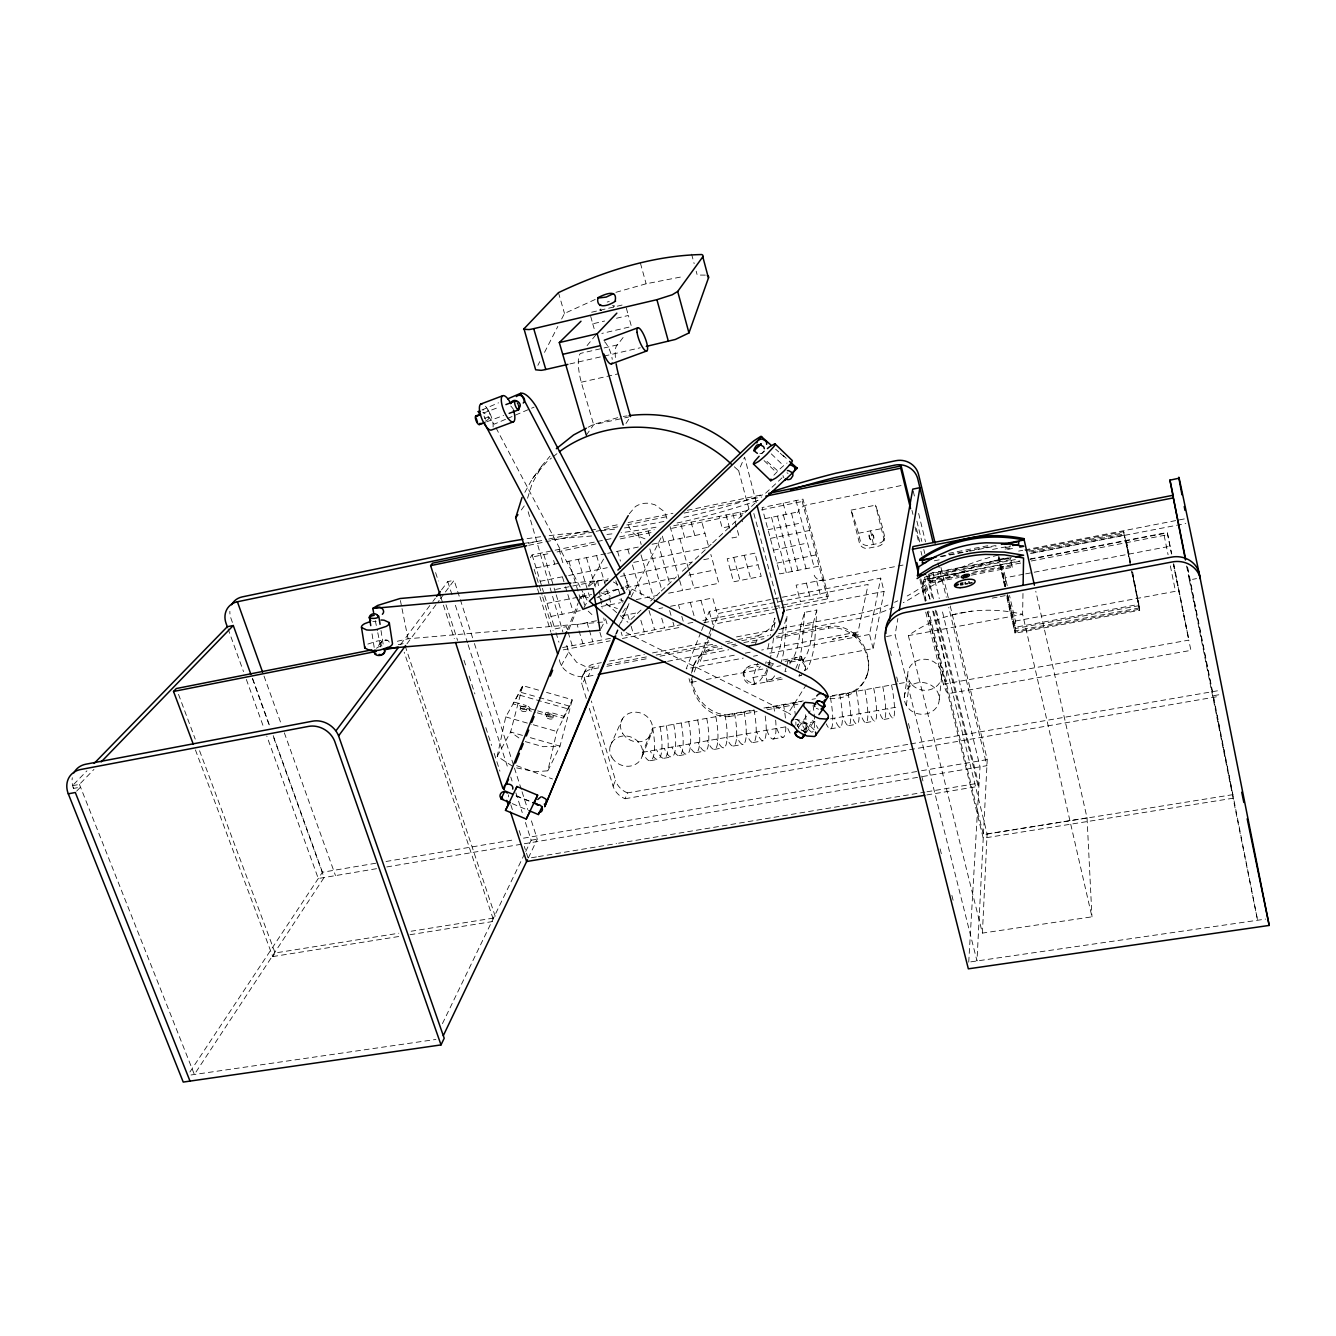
<?xml version="1.0" encoding="UTF-8"?>
<svg xmlns="http://www.w3.org/2000/svg" width="1336" height="1336" viewBox="0 0 1336 1336"><rect width="100%" height="100%" fill="white"/><g stroke="black" fill="none" stroke-linecap="round" stroke-linejoin="round"><path stroke-width="0.75" stroke-dasharray="5 3.75" d="M873.694 538.926C875.464 533.498 866.78 532.329 869.469 537.89C871.69 542.9 875.013 537.256 872.391 533.899M870.254 539.794L869.035 534.868M1022.975 593.468L1022.625 614.326L1091.963 916.83L982.411 933.096L908.346 635.635C940.845 611.888 983.78 604.79 1022.625 614.326L908.346 635.635M816.814 610.018L813.006 624.179L800.514 626.551L804.539 612.372L816.814 610.018L814.609 643.468A244.905 47.361 78 0 1 808.697 666.029L806.643 669.77M1132.694 572.159L1139.692 610.251L1015.093 633.214L1015.41 621.04L1009.498 595.455M804.539 612.372L802.051 645.822A244.488 48.847 78 0 1 795.822 668.418M971.389 575.148L1012.254 567.282L1010.567 558.197L930.925 573.612M1012.254 567.282L1010.567 558.197M743.985 671.924C743.05 677.703 748.394 683.798 754.372 682.496L753.003 677.519L757.545 663.341M1003.787 579.106L1003.837 577.887M774.429 627.352L774.863 618.067L770.755 630.976A228.957 49.198 78 0 1 770.221 635.402M982.411 933.096L987.104 833.898L932.361 609.483M1004.555 585.719L998.643 558.264L1005.073 586.504M950.213 605.909L987.237 759.583L976.983 960.951L895.103 634.917L897.859 618.568M968.734 962.154L980.039 766.831L941.73 608.732M926.867 794.937L978.169 786.403L978.353 783.213L936.068 609.4M794.603 659.55C800.765 658.164 806.259 664.643 804.94 670.538C807.629 664.343 802.051 656.193 795.104 657.746L794.603 659.55L784.533 661.42M829.89 698.411C852.986 700.348 874.629 680.041 867.081 656.527C862.805 639.744 846.423 625.281 828.437 628.187L773.661 638.558M867.415 674.112C874.028 650.866 854.071 622.559 828.871 626.434L776.233 636.404M939.241 699.53L941.797 675.866M773.527 638.057L771.69 651.517A243.503 52.438 78 0 1 770.304 658.264M508.599 796.891L508.548 794.87M930.524 583.014L928.887 574.012L930.524 583.014L959.131 577.503M906.309 705.391L909.699 681.661M904.272 697.325L907.728 673.778M783.046 660.001L801.583 656.661L802.903 661.621L873.126 648.578L884.065 591.414L880.725 578.121L772.525 599.129M873.126 648.578L869.519 634.466L880.725 578.121M883.864 540.93L884.449 538.041M846.072 695.505L846.456 693.635C857.161 691.547 865.277 682.696 867.765 672.275M512.272 766.079L497.226 756.276L505.726 716.914L522.309 687.572M855.625 634.767L855.825 633.798M538.592 690.144L522.727 685.635L513.091 703.872L525.683 707.462A5.093 2.405 12.1 0 1 529.473 710.652L535.318 712.305M497.226 756.276L510.602 732.011L522.727 685.635M520.138 709.416L520.572 707.445M525.683 707.462L526.117 705.491L513.525 701.918M526.635 710.435L527.069 708.464M529.473 710.652L529.908 708.698A5.093 2.405 12.1 0 0 526.117 705.491M537.272 712.856L545.071 715.061L545.505 713.09A5.21 2.455 12.5 0 1 551.317 712.673L563.942 716.263L572.292 699.713L546.524 692.399M546.424 716.814L546.858 714.86M545.071 715.061A5.21 2.472 12.5 0 1 550.883 714.643L551.317 712.673M552.904 717.983L553.355 716.029M516.665 767.883L535.051 771.74L547.843 770.805L556.811 731.493L571.858 701.65M563.942 716.263L563.508 718.234L550.883 714.643M547.843 770.805L560.001 746.139L572.292 699.713M805.575 732.612L806.977 726.884A4.258 3.824 15.5 0 0 806.109 723.845L803.036 722.141A5.01 4.509 15.5 0 0 799.529 722.809L797.675 725.431A4.258 3.824 15.5 0 0 797.659 726.483M828.437 628.187L828.871 626.434M787.372 606.627L827.602 598.862L828.287 596.223L802.986 499.13L762.088 507.563L779.823 573.895L820.387 565.913M691.614 673.16C693.284 658.147 706.226 646.357 721.574 646.758M692.315 671.357L694.303 663.858M801.617 675.114L799.028 676.016L799.512 674.179M802.903 661.621L803.437 659.65A209.301 40.297 78.2 0 0 813.006 624.196M798.176 669.169L801.583 656.661M584.617 593.301L583.698 596.574A19.923 18.136 28.1 0 0 584.667 605.041M789.877 664.042L790.428 662.071A208.95 41.566 78.1 0 0 800.531 626.567M785.969 668.033L784.95 671.607L788.724 670.906M786.486 666.246L788.541 659.082L789.426 662.389M758.948 664.476C750.966 663.558 740.845 668.585 743.718 677.886C744.97 682.095 749.329 685.268 753.788 684.333L785.785 678.438M767.766 669.72L766.112 675.081L766.931 681.911L772.676 678.521L776.717 673.06M776.867 657.446A229.341 47.829 78 0 0 783.13 628.638L787.054 615.729L784.149 649.179A243.904 50.968 78 0 1 781.293 661.955M768.317 667.916L769.97 662.539L771.323 667.482M765.645 663.357L766.163 661.737M527.553 498.245L532.095 483.715L542.366 465.178L549.998 456.194M754.372 682.496L753.788 684.333L759.716 680.909L764.693 674.179A243.503 52.438 78 0 0 766.797 669.62M744.553 670.054L743.935 671.858L748.911 666.347M827.602 598.862L802.201 501.484L802.986 499.13M755.257 644.77L758.264 635.669A36.673 23.347 -45.4 0 0 768.718 629.39L777.719 620.605M691.43 681.26C693.134 699.897 709.232 717.85 728.821 716.664L729.456 714.777L754.088 710.318M806.977 726.884L805.124 729.506A5.01 4.509 15.5 0 1 801.633 730.157M804.74 670.605L805.408 668.718M693.601 665.662L697.275 659.182L702.419 654.139L708.748 650.832L709.433 649.062M708.381 640.395L700.131 661.621L737.038 654.69M709.132 638.458L718.885 613.358L868.149 584.433L858.029 631.928L761.654 650.048M696.223 681.427L690.144 682.546L708.33 636.003M709.082 634.049L711.353 628.237M567.433 629.824L578.171 602.92M578.939 601L581.244 595.238L588.859 598.044M568.835 629.673L578.121 606.494M581.21 598.762L583.515 592.967M700.799 632.462L686.203 668.835L743.233 658.13M701.567 630.559L703.872 624.814M704.64 622.893L709.249 611.42L770.488 599.53M642.148 756.159L652.102 731.928M589.326 708.381L613.09 786.169A19.255 16.95 22.9 0 0 625.098 798.728L627.486 792.899L908.68 744.252M615.579 634.366L617.933 628.621M618.718 626.701L629.173 603.137L621.257 622.409M616.497 633.965L618.084 630.108M652.653 728.12A30.01 8.099 79.9 0 1 652.937 757.813A30.01 8.099 79.9 0 1 642.7 752.285L652.603 728.12L753.955 709.8A30.411 6.697 79.7 0 1 755.274 739.71A30.411 6.697 79.7 0 1 746.54 733.815M613.09 786.169L615.562 780.408L591.347 701.016M748.962 508.983L738.641 470.706L744.62 457.146L756.56 503.555M610.201 746.156L622.509 718.718M389.277 642.132C386.555 636.771 377.537 641.848 382.33 646.474M528.355 857.912L537.306 839.192L530.308 817.448M442.433 1023.627L524.814 853.337M525.716 851.466L531.16 840.227L525.415 822.458M631.11 597.008L661.971 536.003M559.4 659.767C560.836 669.82 571.207 675.615 580.509 676.667A26.419 23.747 27.7 0 0 588.141 676.333L592.85 667.098L598.979 665.929M586.27 698.411L582.012 684.45L584.7 679.189A14.078 12.608 26.3 0 1 593.134 664.209L601.334 662.656M627.82 597.275L631.961 589.159L652.436 599.313M537.874 365.346L539.777 361.639M544.52 352.37L557.83 326.418M561.638 319.003L564.493 313.442L595.388 299.381M582.913 675.097L585.619 669.887M626.551 589.76L629.056 584.901L623.311 573.862M600.933 628.621L604.44 621.908L603.788 617.984M561.22 665.695L568.668 652.068L565.779 642.031M524.848 492.349L532.429 478.622L542.366 465.178M583.915 607.696L587.573 601.15L581.728 590.078M594.938 585.485L597.626 580.676L572.927 582.897M588.157 586.237L605.625 555.459M628.855 594.553L631.961 589.159M626.166 632.596L788.407 713.023L806.226 684.834M629.239 513.826L635.385 506.595A21.209 19.656 28.2 0 1 649.964 503.421L654.957 504.791L663.107 510.703A17.986 16.683 28.3 0 1 667.031 519.42M801.767 730.191L805.474 732.028L813.023 720.221M622.693 612.422L625.499 608.097M625.983 423.495L629.373 418.318M195.423 749.93L272.761 956.576L275.132 952.969L398.813 933.213M189.912 1072.006L322.427 872.258L375.783 863.223M551.067 551.016L532.112 554.924L530.492 557.379L548.896 553.588M763.925 451.067L762.322 452.871A5.294 5.027 22.3 0 1 759.917 453.706M586.304 435.169L593.652 424.748L622.743 418.318M798.51 727.369L810.15 710.936M806.076 732.696L815.444 719.553M521.324 509.968L525.85 503.705M406.912 643.869L439.193 600.365M440.446 598.695L444.17 593.685M445.406 591.998L454.106 580.292L473.796 641.564M400.6 644.536L431.628 603.12M432.864 601.467L435.352 598.161M441.548 589.877L447.76 581.594L454.106 580.292M615.395 357.497A24.482 5.995 77.2 0 1 617.482 344.855L624.463 335.703M381.562 641.547L376.318 648.327L379.023 646.641L381.344 646.808M485.402 421.124C492.6 418.636 490.562 406.879 482.914 410.085M587.088 345.606L595.906 334.818M532.429 478.622L546.641 461.905L551.434 458.081M773.895 475.182L778.821 470.038A15.498 2.321 -43.3 0 1 787.038 462.991M76.62 791.163L80.527 787.121L73.53 788.424L72.445 785.702L86.923 770.839M72.445 785.702L79.442 784.399L93.954 769.402M604.373 582.964L607.379 580.091M630.976 619.453L643.084 608.114M650.649 601.016L659.717 592.499M661.236 591.08L676.367 576.901M682.412 571.223L711.153 544.27M712.673 542.85L730.825 525.833M732.345 524.413L758.063 500.299M765.628 493.201L783.781 476.184M589.159 586.17L591.798 583.832A23.497 21.376 27.9 0 1 607.88 580.475M553.037 456.812L557.813 452.987M488.876 417.183L484.35 418.251M588.107 427.269L593.551 424.38L621.34 416.665M367.834 644.086L377.153 641.046A14.93 5.194 -10.1 0 1 387.306 640.595M799.028 676.016L801.8 674.78M481.929 409.968L498.512 402.837M505.526 419.337L494.103 424.213A29.776 10.438 65.4 0 0 482.78 412.323M507.43 418.519L534.099 407.129M596.992 597.459L623.411 587.122M625.298 586.387L629.056 584.901M483.482 413.041L498.445 407.396M486.738 421.792L503.572 415.479M615.929 292.317L646.123 283.783L682.228 276.736M376.184 621.474L372.777 621.624M397.326 641.28L408.081 638.775L604.44 621.908M607.195 302.036L609.249 301.502M591.648 312.223L625.298 304.291M590.696 316.398L592.75 323.813L604.624 321.024M616.48 318.252L628.354 315.48L631.46 326.552L601.835 333.432M617.482 344.855L580.776 353.322A24.365 6.396 77.1 0 0 581.277 382.213L593.652 424.748M569.921 363.926L602.068 356.545M604.072 356.094L640.245 347.777M581.277 382.213L618.317 373.813M624.68 417.884L628.555 417.032M773.477 550.165L807.579 542.984M776.951 563.124L817.432 554.607M528.304 543.301L546.641 539.494M548.678 539.059L595.539 529.34M603.688 527.653L619.987 524.263M628.137 522.576L672.96 513.274M687.222 510.302L762.605 494.654M528.722 545.305L594.119 531.745M596.157 531.31L602.302 530.041M604.34 529.624L618.651 526.651M626.818 524.965L667.699 516.481M684.049 513.091L761.72 496.992M555.075 550.198L595.472 541.882M597.493 541.464L611.654 538.542M619.737 536.872L654.222 529.774M673.695 525.766L747.976 510.469M557.062 551.918L595.906 543.919M620.438 538.876L653.154 532.145M671.54 528.371L743.1 513.642M761.47 509.868L802.201 501.484M948.209 574.781L945.454 575.616L965.527 572.042M933.68 577.954L935.3 577.57L931.86 578.237L933.797 577.703M901.048 485.569L807.328 504.791A13.911 13.059 16 0 0 797.659 512.774M765.044 518.652L799.045 511.705M729.122 526.501L722.191 527.92L719.035 516.431M536.12 567.917L558.298 563.391M605.793 553.688L562.707 562.489L559.099 549.363M607.646 553.321L638.691 546.975M652.051 544.253L705.007 533.448M851.082 510.135L875.548 505.158L879.94 518.435A80.344 11.723 78.8 0 1 882.478 527.536L884.365 535.369A7.148 6.68 10.4 0 1 878.787 543.351L868.016 545.489A7.164 6.697 11.2 0 1 860.117 540.195L858.213 532.396A80.093 12.659 78.8 0 0 855.608 523.345L851.082 510.135L859.432 543.084A7.198 6.73 11.3 0 0 867.365 548.395L878.169 546.257A7.181 6.713 10.5 0 0 883.781 538.241L875.548 505.158M768 529.707L802.068 522.793M540.212 581.277L566.631 575.933M568.652 575.532L607.245 567.716M633.665 562.372L708.815 547.159L701.283 520.088M770.338 538.408L811.069 530.158M555.642 589.443L608.381 578.839M620.555 576.4L691.564 562.139M703.738 559.684L711.837 558.064M858.447 533.264L882.712 528.405M547.009 603.404L591.581 594.537M603.738 592.115L623.979 588.074M626.016 587.673L676.651 577.57M688.808 575.148L715.144 569.904M730.391 570.272L758.063 564.777M398.245 644.653L404.357 643.451L495.689 917.732L411.171 931.225M551.016 616.43L580.241 610.652M601.217 606.511L620.438 602.72M636.203 599.597L657.112 595.472M668.601 593.201L718.851 583.281L710.835 554.423M596.457 620.772L577.119 624.563L582.913 643.635M622.159 615.746L638.591 612.523M658.932 608.548L662.773 607.796M670.522 606.277L712.773 597.994L718.217 617.499M948.543 553.371L989.275 545.405M940.227 556.344L995.303 545.589M823.978 579.707L796.122 585.151L800.481 601.601M941.045 556.745L967.615 551.551M969.669 551.15L996.238 545.956M903.019 565.061L824.162 580.459A8.651 8.033 14.8 0 1 813.758 574.196M934.282 560.803L942.314 559.233M992.548 549.43L1010.617 545.906M1010.116 546.708L1004.021 547.894L1003.971 549.296L1012.103 547.71M1007.611 549.447L1015.694 547.877M1018.65 551.1L1022.741 550.315M1024.779 549.914L1184.447 518.902M1025.397 550.733L1123.693 531.644L1130.039 561.955M1028.987 551.2L1123.827 532.813L1123.693 531.644M1030.991 552.002L1123.977 533.982L1124.11 535.151L1030.975 553.188M998.593 559.467L1006.693 557.897M1008.112 557.914L997.925 559.884A275.233 241.95 3.4 0 0 915.544 595.555A169.689 161.088 15.9 0 1 903.27 602.67M1030.507 553.572L1185.8 523.512M929.722 573.411L1011.369 557.613M928.687 575.465L1010.517 559.634M925.247 576.985L1015.377 559.567M562.623 647.559L611.287 638.157M682.028 624.496L622.292 636.036L621.156 632.195M687.94 623.344L695.789 621.825M702.886 620.455L772.392 607.028M774.396 606.644L828.287 596.223M964.742 571.574L923.978 579.457L922.608 584.717L923.56 598.561M966.796 571.19L1019.986 560.92M1030.223 558.949L1167.297 532.48L1171.405 553.789M1019.819 561.32L923.51 579.908L926.299 591.33A24.382 3.073 79 0 1 928.453 594.303L930.357 599.964M1030.056 559.35L1167.347 532.847L1171.755 554.022M563.258 649.864L610.135 640.812M622.376 638.458L681.477 627.052M703.905 622.726L785.351 607.012M958.814 574.964L922.825 581.895L925.531 593.017A24.382 3.073 79 0 0 925.664 600.565M972.825 572.259L1021.071 562.957M1031.208 561.003L1167.647 534.717M930.708 581.544L959.265 576.033M971.506 573.678L1012.304 565.829M774.012 612.589L712.873 624.363L709.249 611.42M786.236 610.235L884.065 591.414M1023.643 574.246L1005.423 577.736A24.616 2.154 78.9 0 0 1005.958 585.285M1025.664 573.862L1169.985 546.257M609.517 661.086L644.336 654.456M652.536 652.903L711.921 641.597M736.503 636.921L773.377 629.907M781.56 628.337L857.345 613.925A168.62 160.22 15.8 0 0 888.006 605.041M779.005 629.406L783.13 628.621M607.145 664.376L647.993 656.627M656.16 655.074L715.378 643.818M725.598 641.881L729.673 641.096M737.839 639.543L758.264 635.669M598.662 667.85L590.479 669.403A14.162 12.675 26.3 0 0 582.012 684.45M606.845 666.297L649.764 658.147M659.984 656.21L719.269 644.971M727.452 643.418L733.581 642.249M741.764 640.695L768.334 635.652M778.554 633.715L856.242 618.985A169.689 161.088 15.9 0 0 896.89 605.843M731.694 644.837L735.752 644.086M743.851 642.549L764.092 638.708M708.748 650.832L722.96 648.144M733.097 646.223L737.155 645.455M751.35 642.766L755.408 641.998M992.197 598.11L998.259 596.958M1000.297 596.574L1006.359 595.422L1015.093 633.214M588.141 676.333L594.253 675.181M667.616 661.337L728.755 649.78M745.254 653.137L753.454 651.601M952.518 614.727L971.873 611.086M753.42 656.226L757.495 655.458M769.72 653.17L869.519 634.466M886.469 636.537L895.103 634.917M1186.602 565.963L1189.341 579.958L1196.522 578.605M766.981 662.99L771.006 662.239M748.327 668.15L758.38 666.28M768.434 664.409L774.479 663.291M790.428 662.071L803.437 659.65M1015.41 621.04L1175.496 591.297L1170.069 564.527M706.326 679.54L766.998 668.284M776.884 666.447L780.591 665.762M1139.107 605.642L1015.21 628.555L1007.327 594.436M753.003 677.519L766.112 675.081M1139.391 607.947L1015.16 630.876L1007.361 596.591M767.482 680.091L784.416 676.968M763.908 708.013L803.504 700.849M812.021 699.312L815.428 698.695M897.408 683.882L830.107 696.039A30.711 5.611 79.5 0 1 832.462 724.646A30.711 5.611 79.5 0 1 826.249 723.878M899.362 683.531L909.131 681.761M766.396 708.097L801.299 701.784M830.04 696.59L846.456 693.635M728.821 716.664L757.128 711.554M767.231 709.733L799.579 703.888M943.383 684.199L1188.723 640.128L1190.96 650.365L948.309 693.651L946.189 691.397L943.383 684.199L925.38 610.736M642.649 752.285L787.038 726.6A30.561 6.146 79.6 0 0 791.914 735.05M830.541 718.868L897.024 707.045M650.248 760.718L657.796 759.382M664.075 758.264L671.641 756.928M679.239 755.591L686.838 754.255M695.989 752.636L705.174 751.016M714.426 749.379L723.711 747.742M733.38 746.039L743.066 744.319M753.137 742.532L763.24 740.762M773.143 739.008L783.08 737.255M830.491 728.871L840.227 727.151M848.644 725.665L857.077 724.179M865.928 722.609L874.796 721.056M884.014 719.419L892.916 717.85M910.735 743.885L1218.616 690.612M1187.671 567.533L1213.355 695.722L1221.522 694.303M625.098 798.728L1219.785 696.24M386.037 861.486L515.295 839.576M523.512 838.173L919.519 771.056M921.573 770.705L987.237 759.583M531.16 840.227L537.306 839.192M376.552 868.684L318.285 878.52L266.799 736.036M386.805 866.947L522.293 844.085M524.347 843.734L920.521 776.884M922.558 776.533L986.92 765.678L948.76 607.396M536.387 856.927L528.154 858.297L524.313 846.406M538.441 856.576L616.547 843.55M618.618 843.216L924.913 792.131M926.967 791.78L978.353 783.213M987.104 833.898L1087.036 817.866L1035.784 591.23M1232.844 794.653L983.413 834.666L928.72 611.053M272.761 956.576L399.748 936.352M409.985 934.716L493.953 921.339L404.207 652.235M190.998 1074.979L435.937 1039.441M970.788 961.853L1265.776 919.068M623.277 416.414L627.152 415.913M612.472 305.643L614.259 305.76A6.847 1.202 -15.9 0 1 613.308 307.013M601.668 310.369L599.914 310.236A6.847 1.202 -15.9 0 1 600.883 308.967M729.456 714.777C709.9 715.962 693.835 698.043 692.131 679.439M794.903 719.336L800.347 720.288A14.429 6.029 31.9 0 1 809.649 725.381L814.192 729.907M705.358 275.116L697.208 275.049L696.19 271.241M645.004 538.859L635.585 535.051L631.945 531.644A17.986 16.667 28.5 0 1 627.987 522.977M818.534 709.232L816.279 708.314M801.116 729.74L804.222 731.443M529.908 708.698L535.753 710.335M537.707 710.886L545.505 713.09M521.24 692.449L537.089 696.941M539.059 697.509L570.739 706.51M519.704 695.171L569.336 709.282M505.726 716.914L531.277 724.212M533.231 724.763L556.811 731.493M522.46 735.401L510.602 732.011L521.157 739.559M530.359 737.672L560.001 746.139L543.034 746.69L525.265 741.597M600.916 592.733L610.335 596.207M619.754 599.664L623.528 601.066M605.993 604.356L617.416 608.581M516.631 765.628L552.503 778.988M516.214 796.156L531.394 801.817M516.08 795.621L530.993 801.85M512.239 803.621L527.152 809.866M613.408 581.995L618.384 584.75M786.954 472.794L788.04 473.412M513.124 408.799L510.803 406.027M598.511 596.992L604.707 602.319M606.26 603.655L618.651 614.309M620.205 615.629L627.953 622.292M766.981 461.388L777.669 470.806M783.163 455.609L786.253 458.331M775.598 449.13L778.688 451.869M780.241 453.238L786.436 458.699M734.282 466.765L738.641 470.706M588.241 611.17L592.282 614.911M764.058 460.603L775.832 471.925M771.306 453.889L783.08 465.229M484.016 416.08L485.536 419.287M496.04 427.904L580.759 588.241M568.668 652.068L576.618 662.272L585.585 666.631A27.939 23.881 75.2 0 0 592.85 667.098M79.442 784.399L194.371 1074.478L324.08 877.535L273.412 736.871M178.523 694.369L195.223 739.092M199.582 750.765L275.132 952.969M232.397 622.376L230.994 618.468A19.873 17.117 39.2 0 1 229.875 611.354M252.805 678.989L269.672 725.849M273.195 735.602L322.427 872.258M252.287 678.254L269.889 727.101M228.005 628.688L243.519 671.624M246.342 679.439L263.977 728.22M264.027 676.1L281.545 724.997M284.334 732.829L335.486 875.614M440.847 597.192L442.767 603.12M443.402 605.091L454.29 638.625M447.76 581.594L452.854 597.392M455.392 605.291L467.483 642.8M468.134 644.77L508.231 769.152M510.786 777.051L512.055 781.009M515.88 792.849L522.242 812.589M435.603 572.626L438.325 580.993M446.024 604.774L457.58 640.428M463.993 660.235L466.565 668.15M469.12 676.066L474.898 693.902M480.676 711.721L483.248 719.653M485.803 727.569L491.581 745.404M494.153 753.32L499.931 771.156M510.836 804.823L512.757 810.768M519.17 830.575L521.741 838.49M474.43 643.534L513.809 766.079M514.443 768.05L521.424 789.793M522.059 791.764L527.77 809.549M555.592 592.85L543.218 552.636M556.193 594.804L562.189 614.226M537.54 588.792L539.36 594.704M539.961 596.674L550.9 632.162M562.489 577.018L564.877 584.801M565.462 586.738L567.266 592.583M567.867 594.52L573.227 612.038M532.112 554.924L541.848 586.587M542.383 588.358L543.468 591.881M544.654 595.722L554.857 628.922L566.431 626.651L567.583 630.458M556.026 632.73L558.949 642.232M534.149 569.286L542.082 595.088M542.7 597.058L553.071 630.792M568.885 561.237L580.175 598.261M584.7 679.189L588.324 691.096M568.167 632.379L572.242 645.705M578.221 559.333L589.477 596.407M586.454 557.646L595.322 586.972M587.055 622.609L588.792 628.354M589.376 630.258L592.833 641.731M596.574 555.576L611.27 604.523M599.897 632.262L602.202 639.911M615.846 580.776L620.522 596.474M621.106 598.428L622.275 602.352M605.575 618.985L607.863 626.651M617.549 551.3L620.455 561.12M623.962 572.91L630.375 594.52M627.803 549.196L629.557 555.108M632.446 564.944L642.315 598.394M627.736 614.644L630.575 624.263M631.126 626.2L633.398 633.882M641.013 554.857L653.137 596.257M640.846 620.238L644.219 631.794M657.98 543.034L669.436 582.58M649.83 548.896L661.904 590.345M558.448 292.651L564.493 313.442M649.012 610.485L654.623 629.79M668.284 540.93L679.122 578.571M679.69 580.542L682.546 590.445M637.923 533.131L641.196 544.47M661.721 618.217L664.51 627.87M528.154 511.721L549.564 585.903M550.148 587.907L562.874 632.011M592.75 323.813L594.854 331.144M648.244 531.01L649.88 536.688M669.637 610.535L672.425 620.221M672.977 622.159L674.095 626.016M689.025 678.638L690.144 682.546M679.84 538.575L688.908 570.322M689.476 572.309L694.019 588.174M662.339 536.137L663.959 541.815M678.488 604.707L679.59 608.598M681.811 616.347L684.015 624.112M670.071 526.518L673.828 539.811M690.278 602.402L695.238 619.887M680.942 524.28L684.683 537.59M700.949 600.315L706.443 619.77M691.096 522.176L694.837 535.519M553.655 560.385L554.69 564.126M640.445 263.242L646.123 283.783M733.715 557.413L740.06 580.509M796.005 500.566L814.158 567.132M744.302 555.292L750.615 578.438M732.829 513.592L739.092 536.571L732.145 537.974L731.143 534.149M626.317 308.031L628.354 315.48M739.927 512.122L742.532 521.725M753.838 513.475L779.322 608.181M771.54 517.333L786.269 572.626M691.614 254.157L694.152 263.643M777.452 516.114L792.131 571.474M791.48 513.241L806.076 568.735M806.41 583.147L810.752 599.614M783.197 503.204L786.136 514.343M783.347 514.911L797.993 570.322M726.099 514.978L730.642 532.229M816.73 581.127L821.055 597.626M890.06 650.699L892.097 658.782M896.69 676.985L898.744 685.084M908.447 723.494L910.484 731.594M921.723 776.082L923.777 784.182M940.127 848.894L942.164 856.977M951.867 895.404L953.921 903.503M873.393 544.42L870.554 530.826M911.97 510.369L912.956 514.41M916.396 528.555L919.853 542.7M928.203 577.068L933.613 599.296M915.01 526.968L918.951 543.184M920.938 551.284L921.923 555.342M926.85 575.616L932.778 599.931M935.233 610.068L978.169 786.403M924.479 577.135L930.39 601.4M920.838 578.822L926.249 600.983M919.936 579.573L925.364 601.801M927.835 611.888L983.229 838.19L1233.529 798.16L1186.852 565.278M927.318 611.637L943.817 678.321A21.977 2.739 79.2 0 0 945.337 663.741L943.433 653.638A99.565 12.892 79.2 0 0 933.079 609.5M913.24 491.164L915.193 499.28M918.634 513.475L925.514 541.848M932.879 572.242L939.275 598.595M916.897 521.14L921.823 541.381M923.794 549.497L924.779 553.538M940.962 567.483L948.276 597.827M937.989 562.757L946.305 597.259M998.76 555.893L1005.674 585.786M1007.945 595.656L1015.243 627.269L1138.94 604.373L1132.16 572.058M998.71 557.079L1005.557 586.771M1007.227 585.602L1002.818 566.481A36.857 3.223 78.9 0 0 1003.62 577.753L1004.956 587.122M1006.86 595.823L1015.126 632.162L1139.558 609.216L1131.809 570.873M1126.382 540.763L1130.59 562.139M1123.827 532.813L1130.172 563.074M1131.609 571.741L1139.692 610.251M375.282 620.589L377.37 630.709M377.787 632.73L380.693 646.891M1173.793 563.976L1188.522 638.157L1173.626 565.028M1164.14 535.385L1168.082 554.741M1173.275 563.859L1188.723 640.128M1189.341 579.958L1257.577 920.253L1213.355 695.722M400.399 600.549L401.618 606.577M402.019 608.598L408.081 638.775M1130.39 565.345L1128.285 553.906A37.408 1.035 78.8 0 1 1126.515 542.633M597.626 580.676L598.929 588.525M599.246 590.495L602.169 608.164M372.043 633.815L374.297 648.127M381.01 630.475L383.566 646.841M1087.036 817.866L1091.963 916.83M604.507 341.682A12.341 3.39 69 0 1 612.239 359.367M804.823 732.395A4.292 3.841 15.5 0 1 805.124 733.447M788.407 713.023A30.244 12.876 28.8 0 1 790.695 714.51M796.857 719.336A30.244 12.876 28.8 0 1 798.627 720.989L801.617 724.329A28.474 12.124 28.8 0 1 805.491 732.028M783.915 477.737A4.476 4.242 18.8 0 1 782.996 475.549M761.787 453.622A15.514 2.154 -43.3 0 1 764.593 451M485.469 406.261A14.045 4.776 68 0 1 493.084 427.036M882.779 686.52A30.912 4.86 79.4 0 1 885.417 716.68A30.912 4.86 79.4 0 1 878.67 710.301M891.546 684.934A30.945 4.726 79.4 0 1 894.285 715.111A30.945 4.726 79.4 0 1 887.672 708.698M785.835 726.984A30.528 6.279 79.6 0 1 776.767 728.437M783.43 704.473A30.528 6.279 79.6 0 1 785.601 720.221M775.648 720.121A30.477 6.413 79.6 0 1 766.747 730.207M773.661 706.243A30.477 6.413 79.6 0 1 774.696 712.288M614.627 529.19A866.713 775.531 82.6 0 1 599.998 530.776M589.009 531.761A866.713 775.531 82.6 0 1 585.335 532.062A720.471 585.919 17.4 0 0 545.205 536.154M683.915 517.349A866.713 775.531 82.6 0 0 759.516 495.923A849.462 687.673 7.4 0 1 762.605 494.854M663.925 521.508A866.713 775.531 82.6 0 1 623.778 528.037M611.938 533.882A873.31 780.959 82.5 0 1 606.41 534.517M591.681 535.986A873.31 780.959 82.5 0 1 582.463 536.738A724.613 588.207 17.5 0 0 548.762 540.028M757.712 500.482A873.31 780.959 82.5 0 1 674.329 523.578M656.026 527.202A873.31 780.959 82.5 0 1 621.14 532.73M73.53 788.424A23.514 19.238 37.4 0 1 72.294 777.719M744.035 711.604A30.377 6.83 79.7 0 1 745.254 741.48A30.377 6.83 79.7 0 1 736.37 735.618M734.499 713.324A30.327 6.964 79.7 0 1 735.618 743.183A30.327 6.964 79.7 0 1 726.584 737.355M706.744 718.334A30.227 7.365 79.8 0 1 707.579 748.143A30.227 7.365 79.8 0 1 698.127 742.415M697.693 719.97A30.194 7.482 79.8 0 1 698.444 749.763A30.194 7.482 79.8 0 1 688.858 744.068M681.193 722.96A30.127 7.715 79.8 0 1 681.761 752.719A30.127 7.715 79.8 0 1 671.941 747.075M673.711 724.312A30.093 7.816 79.8 0 1 674.212 754.055A30.093 7.816 79.8 0 1 664.293 748.444M688.675 721.607A30.16 7.598 79.8 0 1 689.326 751.383A30.16 7.598 79.8 0 1 679.623 745.705M724.98 715.044A30.294 7.098 79.7 0 1 725.999 744.887A30.294 7.098 79.7 0 1 716.831 739.092M715.845 716.697A30.26 7.231 79.7 0 1 716.781 746.523A30.26 7.231 79.7 0 1 707.479 740.762M527.069 538.692A720.471 585.919 17.4 0 1 541.481 536.638M523.846 543.401A724.613 588.207 17.5 0 1 540.412 541.063M666.263 725.648A30.06 7.916 79.9 0 1 666.681 755.391A30.06 7.916 79.9 0 1 656.644 749.797M799.028 728.705A30.594 5.995 79.5 0 1 797.358 724.763L814.826 721.657A30.661 5.745 79.5 0 0 818.049 728.487M805.558 714.76A30.594 5.995 79.5 0 1 804.556 732.796M660.084 726.767A30.043 7.999 79.9 0 1 660.452 756.493A30.043 7.999 79.9 0 1 650.315 750.915M793.45 702.669A30.561 6.146 79.6 0 1 795.287 714.66M795.855 721.958A30.561 6.146 79.6 0 1 795.922 725.181M765.227 716.046A30.444 6.563 79.6 0 1 764.743 739.392A30.444 6.563 79.6 0 1 756.744 731.994M873.711 688.157A30.878 4.993 79.4 0 1 876.266 718.3A30.878 4.993 79.4 0 1 869.369 711.954M998.176 555.075A273.546 240.764 3.3 0 0 916.296 590.595A168.62 160.22 15.8 0 1 907.194 596.006M897.759 600.833A168.62 160.22 15.8 0 1 894.535 602.302M627.486 792.899A19.138 16.884 22.9 0 1 615.562 780.408M864.976 689.743A30.845 5.11 79.4 0 1 867.448 719.87A30.845 5.11 79.4 0 1 860.417 713.558M856.276 691.313A30.811 5.244 79.4 0 1 858.647 721.423A30.811 5.244 79.4 0 1 851.483 715.144M847.976 692.816A30.778 5.361 79.4 0 1 850.247 722.91A30.778 5.361 79.4 0 1 842.966 716.664M839.693 694.303A30.745 5.478 79.5 0 1 841.88 724.379A30.745 5.478 79.5 0 1 834.466 718.167M813.173 731.276A30.628 5.878 79.5 0 1 806.076 723.21M813.073 705.391A30.628 5.878 79.5 0 1 813.958 729.222M769.786 660.368A243.503 52.438 78 0 1 768.668 664.309M768.885 643.551A228.957 49.198 78 0 1 767.231 650.782M760.334 666.564A228.957 49.198 78 0 1 758.915 668.284M773.193 664.176A229.341 47.829 78 0 1 771.807 665.879M857.261 634.45L854.005 635.218L857.261 634.45M848.343 636.153L845.087 636.921L848.343 636.153M841.914 637.322L838.641 637.94L841.914 637.322M835.635 638.524L832.395 639.293L835.635 638.524M754.923 553.154L727.218 558.715L733.564 581.795L761.203 576.334L754.923 553.154M908.897 708.781A17.535 15.848 9.1 0 0 938.473 703.604A17.535 15.848 9.1 0 0 917.932 682.763A17.535 15.848 9.1 0 0 908.897 708.781M912.221 684.967A17.084 15.514 8.6 0 0 941.028 679.84A17.084 15.514 8.6 0 0 921.022 659.516A17.084 15.514 8.6 0 0 912.221 684.967M622.71 733.447A16.333 14.546 23.5 0 0 650.532 735.385A16.333 14.546 23.5 0 0 636.387 712.205A16.333 14.546 23.5 0 0 622.71 733.447M612.022 757.662A16.767 14.846 23.6 0 0 640.545 759.7A16.767 14.846 23.6 0 0 626 735.986A16.767 14.846 23.6 0 0 612.022 757.662M547.326 718.117A3.307 1.57 12.5 0 0 552.787 718.384A3.307 1.57 12.5 0 0 548.879 715.729A3.307 1.57 12.5 0 0 547.326 718.117M521.124 710.702A3.307 1.57 12 0 0 526.534 710.819A3.307 1.57 12 0 0 522.493 708.247A3.307 1.57 12 0 0 521.124 710.702M547.76 716.146A3.307 1.57 12.5 0 0 553.238 716.413A3.307 1.57 12.5 0 0 549.33 713.758A3.307 1.57 12.5 0 0 547.76 716.146M521.558 708.731A3.307 1.553 12 0 0 526.968 708.848A3.307 1.553 12 0 0 522.927 706.276A3.307 1.553 12 0 0 521.558 708.731M853.787 636.153A3.29 1.169 -14.2 0 0 858.814 634.166A3.29 1.169 -14.2 0 0 854.255 633.982A3.29 1.169 -14.2 0 0 853.787 636.153"/><path stroke-width="1.5" d="M965.277 582.496L965.26 583.999L967.732 583.548M1023.109 585.118L1023.56 557.98L1004.422 554.857L985.567 554.407A116.783 106.045 4.7 0 0 949.512 561.421L932.745 568.769L917.047 578.571M919.819 560.335A125.718 114.328 4.3 0 1 1023.86 540.011L1023.877 538.625A125.501 114.161 4.3 0 0 920.036 558.949L919.819 560.335L936.152 557.145M1178.97 478.204L1169.918 480.175L1185.433 559.968M965.427 576.05L965.51 574.948M476.134 417.951L477.52 422.293M512.723 789.075C514.26 783.013 502.637 782.111 504.206 788.574M925.631 574.213L917.465 575.783L918.851 566.731L934.315 557.045L950.831 549.764A115.03 104.709 4.4 0 1 986.335 542.8L1004.906 543.234L1023.76 546.307L1019.719 547.092M918.45 573.511L912.505 549.263L912.956 546.591L1172.841 495.305M899.245 610.385L919.886 487.69L912.738 489.143L889.392 620.154M910.567 508.715L900.698 468.185L901.165 465.897L768.718 493.385M510.369 802.836L501.05 798.945L504.891 790.945L512.356 794.052M615.612 301.051C610.352 304.942 595.756 310.77 597.877 297.694C603.839 294.722 617.7 288.209 615.195 300.8M613.525 293.619L606.177 297.093L597.743 298.095M747.108 646.323L755.257 644.77A35.888 32.966 19.6 0 0 766.263 640.729C777.519 634.901 781.276 621.858 784.065 610.502L757.078 505.576M536.922 586.821L515.663 517.817L522.009 497.493M756.877 442.884L757.228 441.765M599.864 305.51L600.649 304.591M795.722 733.03L796.707 731.109M805.107 734.516L803.22 737.138A5.06 4.542 15.6 0 1 799.713 737.806L796.607 736.103A4.292 3.841 15.6 0 1 795.705 734.099M823.644 706.928L823.995 705.892A4.325 3.891 14.6 0 0 823.126 702.786L819.987 701.066A5.093 4.592 14.6 0 0 816.43 701.751L814.543 704.423A4.325 3.891 14.7 0 0 814.81 706.56M646.273 346.408L675.398 339.444L688.958 332.948L708.447 278.005L702.803 256.796A40.047 6.58 -15.6 0 0 701.684 254.541C652.302 255.527 602.903 271.525 558.448 292.651L523.578 329.24L529.039 329.575A14.362 2.505 -16.2 0 0 533.715 328.656L656.911 299.681L672.242 294.772L677.686 291.465L702.803 256.796M529.874 811.72L526.234 819.018L505.492 810.351L516.915 786.52L537.64 795.17L534.25 802.569M383.883 648.895C388.759 656.059 371.926 658.648 374.614 650.181M503.689 789.292L566.664 631.744M515.512 762.99L519.387 753.337M520.923 749.463L523.244 743.668M526.334 735.952L528.655 730.141M531.745 722.425L534.066 716.63M550.298 676.049L552.62 670.255M375.266 654.273L375.917 653.387M510.719 403.672C513.141 395.69 525.265 404.39 517.917 408.883M614.777 636.287L544.687 806.777L615.712 635.903M377.47 615.261C382.597 620.138 360.069 618.718 374.214 615.261M526.234 819.018L537.64 795.17M529.023 810.635L538.358 814.543L542.182 806.526M515.947 789.008L516.915 786.52M537.757 799.479L540.83 796.941M545.906 802.886L546.29 799.98M443.301 1035.667L527.453 859.783M441.03 1044.902L334.651 741.179A21.677 18.52 34 0 0 308.499 726.4L80.728 769.503A23.63 19.305 37.3 0 0 68.286 793.818L183.232 1082.077L441.03 1044.902L444.203 1038.239L338.592 735.869A21.56 18.437 34 0 0 312.591 721.173L85.921 764.192A23.514 19.238 37.4 0 0 73.881 772.893M539.777 811.62L538.358 814.543M509.283 803.103L505.492 810.351M782.779 613.074L784.065 610.502M502.085 797.024L501.05 798.945M609.734 548.228L628.221 515.629M823.811 703.354L828.12 696.607A28.724 11.673 28.7 0 0 824.095 689.025L821.039 685.735A30.511 12.408 28.7 0 0 810.668 677.786L654.306 600.231M791.764 720.722L804.038 703.354M816.697 695.972L818.233 694.336A5.043 4.559 14.6 0 1 821.757 693.651M825.381 699.463L823.844 701.099M802.569 737.622L804.907 734.349M818.951 714.626L824.796 706.41M815.611 735.485L827.986 718.15M515.663 517.817L517.934 514.677M338.592 735.869L405.66 645.538M785.451 478.973L784.649 480.426L791.663 473.679M336.071 730.642L398.111 647.843M436.588 596.507L440.312 591.531M440.446 595.973L430.61 565.629L432.547 563.174L524.23 544.136M523.261 403.038C527.57 398.896 520.272 392.483 516.331 396.575M382.38 614.293C386.455 610.585 379.725 604.624 375.984 608.064M759.132 456.261L755.024 460.92A13.677 1.887 -43.3 0 0 753.638 464.21L770.805 480.726L775.732 478.104A15.481 2.321 -43.2 0 0 784.048 470.973L790.812 463.575A13.661 2.054 -43.2 0 0 792.014 460.285L774.88 443.736L769.987 446.525A15.514 2.154 -43.3 0 0 767.398 448.579M586.304 435.169L559.3 342.567L597.159 333.766L616.848 313.142M193.236 744.085L173.53 691.463L176.335 688.541L371.775 649.88M101.202 761.904L233.282 625.515L250.884 674.346M94.155 763.407L227.287 626.734L233.282 625.515M559.3 342.567L580.993 321.224M617.9 570.054L748.661 445.255A32.315 3.841 -45.8 0 1 753.871 440.83L760.652 436.438A29.409 3.49 -45.8 0 1 761.67 436.839L770.955 445.038M761.67 436.839L589.343 601.133L623.795 630.709L785.1 479.657M792.699 472.526L797.275 468.251L789.526 461.421M757.896 440.763L758.831 439.961A5.244 4.993 22.2 0 1 762.489 439.16L765.712 440.98A4.459 4.225 22.2 0 1 766.613 444.337M792.933 472.977L794.903 470.072A4.442 4.208 18.6 0 0 794.035 466.732L790.812 464.911A5.244 4.96 18.6 0 0 789.526 464.878M822.993 707.83L822.091 708.564A5.093 4.592 14.7 0 1 820.989 709.049M556.344 448.712L573.595 434.951L586.287 428.221M559.417 451.718C609.817 414.243 686.47 420.807 731.36 464.143M477.286 415.964L480.609 414.711M373.612 612.489L372.777 608.431L377.637 605.442L399.998 598.528L570.856 583.097M917.465 575.783L933.112 566.013L949.829 558.682A116.366 105.728 4.6 0 1 985.751 551.668L1004.538 552.119L1023.61 555.242L1015.443 556.811M544.303 804.188L545.205 803.637M507.713 398.863L520.606 393.318A29.993 9.87 65.5 0 1 536.003 406.328L620.422 568.334M480.876 404.006L502.687 395.757M476.017 415.863L479.758 414.444M505.91 404.591L515.262 401.067M479.257 424.597L484.868 422.493M509.166 413.375L518.518 409.868M513.525 421.775L491.715 429.925A14.045 4.776 68 0 1 481.361 417.55A14.045 4.776 68 0 1 482.162 403.889M604.239 340.229L637.74 327.838M611.47 363.893L646.808 350.95M370.456 621.474L364.611 623.695A12.742 4.309 -10 0 0 361.505 627.519L364.761 647.993L369.805 650.482A14.913 5.177 -10 0 0 380.042 650.031L389.427 646.941A12.709 4.409 -10 0 0 392.4 643.034L389.26 622.576L384.15 620.221A14.98 5.06 -10 0 0 381.061 620.038M386.638 647.843L387.707 647.509M539.377 812.438C545.155 811.536 541.898 803.337 536.938 804.823M795.337 467.934L796.106 467.717A29.325 4.158 -45.7 0 1 797.275 468.251M753.638 464.21L758.497 461.505A15.498 2.138 -43.3 0 0 766.78 454.34L773.594 446.959A13.694 1.904 -43.3 0 0 774.88 443.736M562.656 354.357L600.465 345.64L623.16 424.965M523.912 328.539L535.653 369.805L541.13 370.339A14.279 2.772 -16.3 0 0 545.806 369.471L567.9 364.394M971.957 582.68L969.335 583.247L968.901 581.761M227.287 626.734L226.101 623.461A19.99 17.184 39.1 0 1 237.391 601.768L483.081 550.716A724.613 588.207 17.5 0 1 523.846 543.401M430.61 565.629L526.668 545.723M765.795 496.14L900.698 468.185M173.53 691.463L375.683 651.534M385.887 649.53L398.145 647.108M912.505 549.263L1173.342 497.877L1185.617 559.149M1001.415 544.387L1023.86 540.011M932.862 558.331L922.642 560.335L922.224 563.141L926.249 562.356M1004.422 544.353L1018.733 541.564L1018.667 544.337L1012.638 545.505M598.328 674.413L665.578 661.721M962.905 582.947L960.684 583.364L960.667 584.867L962.889 584.467M68.286 793.818L75.317 792.515L190.013 1081.108M924.813 795.287L526.601 861.536L510.602 812.221M885.902 633.364A26.82 24.582 8.9 0 1 906.476 607.479L1171.522 557.129A23.848 21.61 -6.7 0 1 1199.327 573.979L1269.2 925.43L968.35 968.834L885.568 641.631A26.987 24.699 9 0 1 905.674 612.422L1172.373 561.922A23.998 21.727 -6.6 0 1 1200.363 578.889M629.072 415.663C669.202 410.319 711.737 424.564 740.344 453.288M482.162 423.545L479.707 423.495M372.777 608.431L593.134 588.692L600.064 630.291L387.306 648.394M541.982 796.874L545.84 799.028M797.225 732.212L795.555 732.078A4.409 1.854 32 0 0 795.004 733.965L796.289 735.485A4.793 2.021 32 0 0 800.364 737.739L802.034 737.856A4.409 1.854 32 0 0 802.569 735.969M819.352 701.016L817.682 700.849A4.442 1.804 31.9 0 0 817.181 702.703L818.5 704.206A4.826 1.954 31.9 0 0 822.592 706.477L824.262 706.627A4.442 1.804 31.9 0 0 824.746 704.773L823.427 703.27M379.123 654.473C382.413 655.892 386.288 652.068 384.083 648.912M785.919 479.223L787.154 479.557A5.294 5.01 18.8 0 0 790.845 478.789L792.832 475.85A4.476 4.242 18.7 0 0 791.947 472.493L788.708 470.656A5.294 4.993 18.7 0 0 787.405 470.623M533.298 802.535L537.089 803.955M532.864 802.635L538.458 804.957M503.221 799.312C495.99 797.392 502.486 787.973 507.363 793.066M828.12 696.607L627.82 597.275L606.928 633.615L794.352 726.5M822.943 693.985L824.863 695.355A4.275 3.874 14.5 0 1 825.748 697.375M757.378 453.321L755.374 451.835A4.492 4.258 22.3 0 1 754.473 448.462L756.443 445.506A5.294 5.027 22.2 0 1 760.134 444.704L763.39 446.541A4.492 4.258 22.2 0 1 764.309 448.746M821.924 708.113L827.819 714.777A13.293 5.411 31.9 0 1 826.834 719.135L819.452 718.584A14.479 5.895 31.9 0 1 810.017 713.407L804.122 706.694A13.293 5.411 31.9 0 1 805.224 702.402L812.589 703.003A14.496 5.912 31.9 0 1 815.762 704.306M370.74 620.422C365.463 615.044 376.552 610.368 378.222 617.015M361.505 627.519L366.548 629.924A14.963 5.06 -9.9 0 0 376.835 629.473L386.254 626.4A12.742 4.309 -9.9 0 0 389.26 622.576M478.255 411.555L480.192 415.212M484.066 422.543L582.997 609.333L624.881 593L520.606 393.318M237.391 601.768L262.624 672.192M455.576 642.566L502.92 788.557M506.761 800.381L508.047 804.339M551.501 634.132L557.58 653.855M533.715 328.656L545.806 369.471M630.492 416.598L618.317 373.813A24.482 5.995 77.2 0 1 616.163 363.809M597.159 333.766L600.465 345.64M656.911 299.681L668.384 341.331M677.686 291.465L688.958 332.948M750.047 513.024L779.94 623.828M901.165 465.897L910.501 504.307M916.897 562.707L918.366 568.735M935.133 543.234L918.567 474.48A18.938 17.919 7.5 0 0 895.805 460.72L835.935 473.195A849.462 687.673 7.4 0 0 771.974 491.715M933.096 542.466L917.782 478.973A19.055 18.019 7.7 0 0 894.886 465.128L834.616 477.653A854.606 690.612 7.5 0 0 795.655 488.308M1023.877 538.625L1034.415 585.168M1169.918 480.008L1173.375 496.558M1200.112 577.937L1183.379 498.111A389.544 1.152 78.7 0 0 1181.993 494.854M1241.728 792.248L1243.833 802.452M1247.189 818.784L1269.2 925.43M375.75 650.298L375.917 651.367M369.471 617.432L370.757 625.632M378.789 616.146L380.059 624.33M707.295 275.617A39.913 6.964 -15.6 0 1 708.447 278.005M612.072 363.058A12.341 3.39 69 0 1 603.889 354.04M508.532 779.272A28.256 1.403 -66.6 0 1 506.511 783.731M504.607 787.772A28.256 1.403 -66.6 0 1 503.722 789.593M821.506 701.684A4.826 1.954 31.9 0 1 822.542 702.318M815.478 732.078A13.226 5.511 31.9 0 1 814.442 736.487L807.044 736.002A14.412 6.012 31.9 0 1 797.659 730.859L791.83 724.112A13.226 5.511 31.9 0 1 792.966 719.737M364.761 647.993A12.709 4.409 -10.1 0 1 364.878 646.741M770.805 480.726A13.661 2.054 -43.3 0 1 770.955 479.09M518.435 405.242A4.709 1.536 68.1 0 1 518.218 409.835A4.709 1.536 68.1 0 1 514.861 404.157A4.709 1.536 68.1 0 1 516.247 401.551M517.416 403.088A4.709 1.536 68.1 0 1 517.967 404.123M479.624 424.38A4.676 1.603 68 0 1 475.8 419.905A4.676 1.603 68 0 1 477.052 416.331M478.255 411.538A29.776 10.438 65.4 0 1 480.342 411.455M513.441 410.002A14.095 4.643 68.1 0 1 510.152 420.706A14.095 4.643 68.1 0 1 501.284 399.397A14.095 4.643 68.1 0 1 510.653 403.288M790.862 489.744A854.606 690.612 7.5 0 1 794.052 488.792M522.96 539.327A720.471 585.919 17.4 0 0 486.538 545.99L242.234 596.891A19.873 17.117 39.2 0 0 231.612 604.757M1184.982 510.385A389.544 1.152 78.7 0 1 1184.247 506.544M761.019 443.953L753.771 450.683L761.019 443.953M956.376 584.166L956.075 585.686L958.48 584.366L956.376 584.166M967.281 575.616L963.607 576.634L967.281 575.616M637.072 332.397A12.408 3.19 69.1 0 0 645.923 350.967A12.408 3.19 69.1 0 0 643.785 334.852A12.408 3.19 69.1 0 0 637.072 332.397M960.066 587.706A10.588 3.607 -13 0 0 975.096 581.177A10.588 3.607 -13 0 0 959.131 581.527A10.588 3.607 -13 0 0 960.066 587.706M963.223 577.837A4.309 1.436 -15.4 0 0 969.585 575.081A4.309 1.436 -15.4 0 0 963.456 575.215A4.309 1.436 -15.4 0 0 963.223 577.837"/></g></svg>
